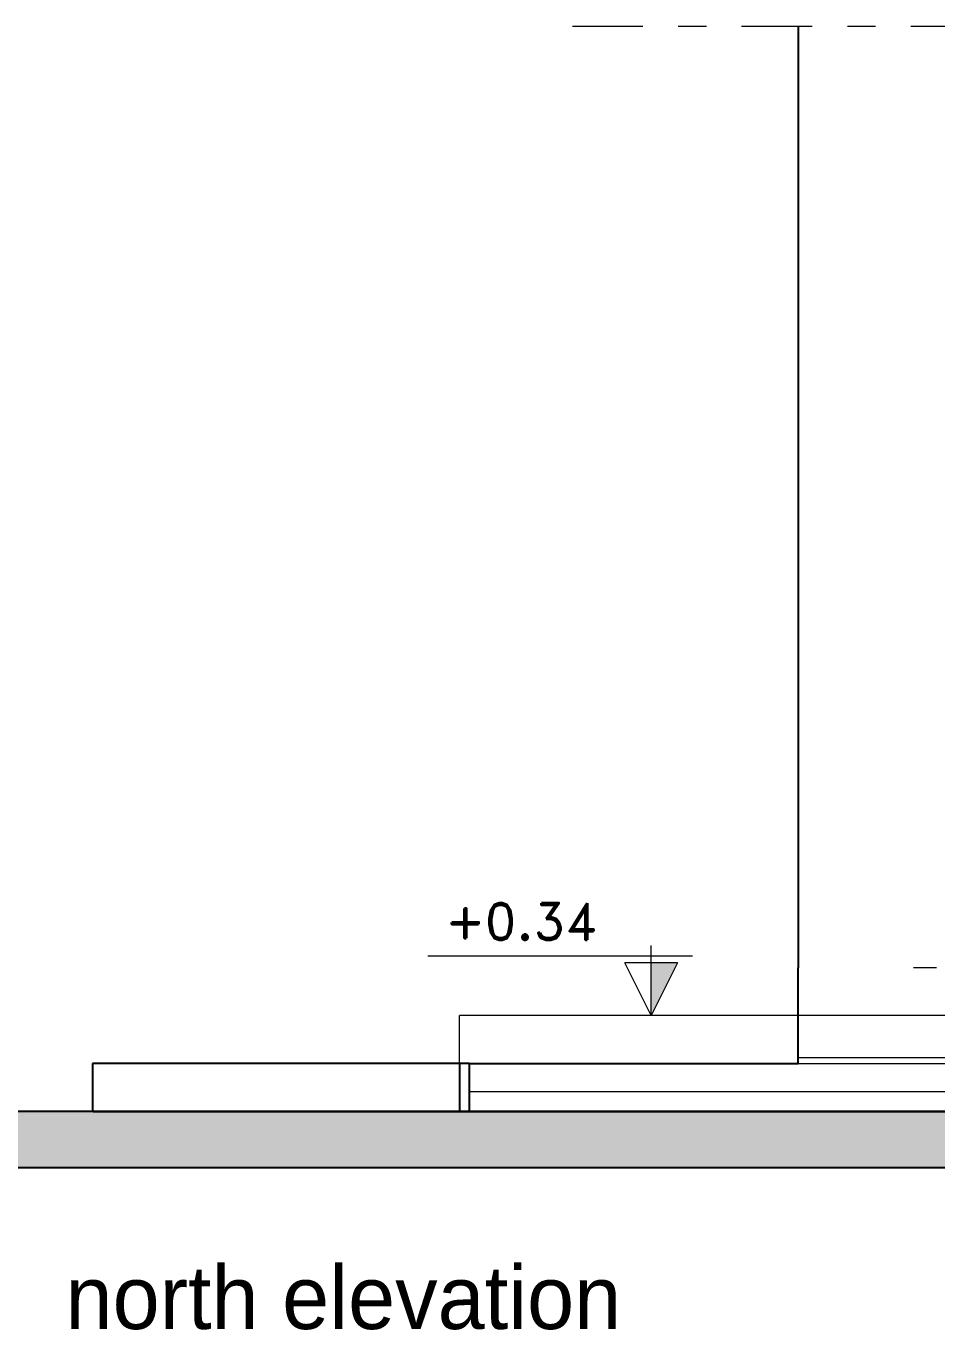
# Model space of a CAD drawing. Header units: metres. Extents: x 294 to 1101, y -498 to -355.
# Drawn here: x 486.057 to 489.287, y -472.245 to -467.62 of the extents above; entities that cross this region are included whole.
import ezdxf

# ---------------------------------------------------------------- set-up
doc = ezdxf.new("R2010")
doc.units = ezdxf.units.M
doc.linetypes.add('DASHDOT2', pattern=[0.5, 0.25, -0.125, 0, -0.125])
for name, color, linetype, lineweight in [('19-JARDINERIA', 80, 'Continuous', 0), ('D', 2, 'Continuous', 13), ('roof', 16, 'DASHDOT2', 18), ('wall', 7, 'Continuous', 25)]:
    doc.layers.add(name, color=color, linetype=linetype, lineweight=lineweight)
doc.layers.add('text', color=3, linetype='Continuous')
doc.styles.add('alalala', font='bgothm.ttf', dxfattribs={"height": 0.2})
doc.styles.add('ROMAND', font='romand.shx', dxfattribs={"height": 0.2})

msp = doc.modelspace()

# ---------------------------------------------------------------- hatches: boundary and pattern name
at = {"layer": 'wall'}
h = msp.add_hatch(color=256, dxfattribs=at)
h.dxf.hatch_style = 1
h.paths.add_polyline_path([(500.0686, -471.47), (500.0517, -471.47), (500.0217, -471.47), (499.9508, -471.47), (499.45, -471.47), (498.4315, -471.47), (498.179, -471.47), (497.2381, -471.47), (497.2332, -471.47), (493.2196, -471.47), (492.7923, -471.47), (492.5041, -471.47), (492.503, -471.47), (492.5019, -471.47), (492.5008, -471.47), (492.4997, -471.47), (492.4986, -471.47), (492.4976, -471.47), (492.4966, -471.47), (492.4956, -471.47), (492.4946, -471.47), (492.4937, -471.47), (492.4928, -471.47), (492.492, -471.47), (492.4912, -471.47), (492.4905, -471.47), (492.4898, -471.47), (492.4892, -471.47), (492.4886, -471.47), (492.4881, -471.47), (492.4877, -471.47), (492.4873, -471.47), (492.487, -471.47), (492.4868, -471.47), (492.4866, -471.47), (492.4865, -471.47), (492.4865, -471.47), (492.3648, -471.47), (492.3328, -471.47), (492.3063, -471.47), (492.3032, -471.47), (492.3, -471.47), (492.0318, -471.47), (489.8948, -471.47), (486.2948, -471.47), (484.7374, -471.47), (484.7374, -471.67), (500.0686, -471.67)])

# ---------------------------------------------------------------- linework, layer by layer
for p, q in [((488.7948, -467.62), (488.7948, -470.96)), ((488.7948, -471.13), (488.7948, -470.96)), ((488.7948, -471.28), (488.7948, -471.13)), ((488.7948, -471.3), (488.7948, -471.28)), ((486.2932, -471.3), (486.2932, -471.47)), ((487.5948, -471.3), (486.2932, -471.3)), ((487.5948, -471.3), (487.5948, -471.47)), ((487.6282, -471.3), (487.5948, -471.3)), ((487.6282, -471.3), (488.7948, -471.3)), ((487.6282, -471.3), (487.6282, -471.4)), ((487.6282, -471.4), (487.6282, -471.47)), ((486.2948, -471.47), (484.7374, -471.47)), ((486.2932, -471.47), (484.7374, -471.47)), ((486.2948, -471.47), (484.7374, -471.47)), ((486.2932, -471.47), (484.7374, -471.47)), ((487.5948, -471.47), (486.2932, -471.47)), ((486.2948, -471.47), (486.5074, -471.47)), ((506.3764, -471.47), (486.2948, -471.47)), ((486.2948, -471.47), (486.5074, -471.47)), ((489.8948, -471.47), (486.2948, -471.47)), ((486.5074, -471.47), (488.4682, -471.47)), ((486.5074, -471.47), (488.4682, -471.47)), ((486.8948, -471.47), (489.8948, -471.47)), ((487.5948, -471.47), (487.6282, -471.47)), ((487.5987, -471.47), (487.599, -471.47)), ((487.599, -471.47), (487.602, -471.47)), ((487.602, -471.47), (487.615, -471.47)), ((487.6031, -471.47), (487.6557, -471.47)), ((487.615, -471.47), (487.6165, -471.47)), ((487.6166, -471.47), (487.6169, -471.47)), ((487.6169, -471.47), (487.6199, -471.47)), ((487.6199, -471.47), (487.6329, -471.47)), ((487.621, -471.47), (487.6736, -471.47)), ((491.1282, -471.47), (487.6282, -471.47)), ((487.6329, -471.47), (487.6344, -471.47)), ((487.636, -471.47), (487.6588, -471.47)), ((487.6539, -471.47), (487.6767, -471.47)), ((487.6588, -471.47), (487.6594, -471.47)), ((487.6594, -471.47), (487.6602, -471.47)), ((487.6602, -471.47), (487.6612, -471.47)), ((487.6612, -471.47), (487.6624, -471.47)), ((487.6624, -471.47), (487.6639, -471.47)), ((487.6639, -471.47), (487.6657, -471.47)), ((487.6657, -471.47), (487.6676, -471.47)), ((487.6676, -471.47), (487.6698, -471.47)), ((487.6697, -471.47), (487.824, -471.47)), ((487.6698, -471.47), (487.6722, -471.47)), ((487.6722, -471.47), (487.6747, -471.47)), ((487.6747, -471.47), (487.6775, -471.47)), ((487.6767, -471.47), (487.6773, -471.47)), ((487.6773, -471.47), (487.6781, -471.47)), ((487.6775, -471.47), (487.6804, -471.47)), ((487.6781, -471.47), (487.6791, -471.47)), ((487.6791, -471.47), (487.6803, -471.47)), ((487.6803, -471.47), (487.6818, -471.47)), ((487.6804, -471.47), (487.6835, -471.47)), ((487.6818, -471.47), (487.6836, -471.47)), ((487.6835, -471.47), (487.6867, -471.47)), ((487.6836, -471.47), (487.6855, -471.47)), ((487.6855, -471.47), (487.6877, -471.47)), ((487.6867, -471.47), (487.6901, -471.47)), ((487.6869, -471.47), (487.6877, -471.47)), ((487.6876, -471.47), (487.8419, -471.47)), ((487.6877, -471.47), (487.6886, -471.47)), ((487.6877, -471.47), (487.6901, -471.47)), ((487.6886, -471.47), (487.6898, -471.47)), ((487.6898, -471.47), (487.691, -471.47)), ((487.6901, -471.47), (487.6936, -471.47)), ((487.6901, -471.47), (487.6926, -471.47)), ((487.691, -471.47), (487.6925, -471.47)), ((487.6925, -471.47), (487.694, -471.47)), ((487.6926, -471.47), (487.6954, -471.47)), ((487.6936, -471.47), (487.6972, -471.47)), ((487.694, -471.47), (487.6957, -471.47)), ((487.6954, -471.47), (487.6983, -471.47)), ((487.6957, -471.47), (487.6976, -471.47)), ((487.6972, -471.47), (487.701, -471.47)), ((487.6976, -471.47), (487.6995, -471.47)), ((487.6983, -471.47), (487.7014, -471.47)), ((487.6995, -471.47), (487.7016, -471.47)), ((487.701, -471.47), (487.7047, -471.47)), ((487.7014, -471.47), (487.7046, -471.47)), ((487.7016, -471.47), (487.7038, -471.47)), ((487.7038, -471.47), (487.706, -471.47)), ((487.7046, -471.47), (487.708, -471.47)), ((487.7047, -471.47), (488.1966, -471.47)), ((487.7048, -471.47), (487.7056, -471.47)), ((487.7056, -471.47), (487.7065, -471.47)), ((487.706, -471.47), (487.7084, -471.47)), ((487.7065, -471.47), (487.7077, -471.47)), ((487.7077, -471.47), (487.7089, -471.47)), ((487.708, -471.47), (487.7115, -471.47)), ((487.7084, -471.47), (487.7108, -471.47)), ((487.7089, -471.47), (487.7104, -471.47)), ((487.7104, -471.47), (487.7119, -471.47)), ((487.7108, -471.47), (487.7134, -471.47)), ((487.7115, -471.47), (487.7151, -471.47)), ((487.7119, -471.47), (487.7136, -471.47)), ((487.7136, -471.47), (487.7155, -471.47)), ((487.7151, -471.47), (487.7189, -471.47)), ((487.7155, -471.47), (487.7174, -471.47)), ((487.7174, -471.47), (487.7195, -471.47)), ((487.7189, -471.47), (487.7226, -471.47)), ((487.7193, -471.47), (487.8789, -471.47)), ((487.7195, -471.47), (487.7217, -471.47)), ((487.7217, -471.47), (487.7239, -471.47)), ((487.7226, -471.47), (488.2145, -471.47)), ((487.7239, -471.47), (487.7263, -471.47)), ((487.7263, -471.47), (487.7287, -471.47)), ((487.7287, -471.47), (487.7313, -471.47)), ((487.7372, -471.47), (487.8968, -471.47)), ((487.7487, -471.47), (487.7491, -471.47)), ((487.7491, -471.47), (487.75, -471.47)), ((487.75, -471.47), (487.7514, -471.47)), ((487.751, -471.47), (487.8661, -471.47)), ((487.7514, -471.47), (487.7532, -471.47)), ((487.7666, -471.47), (487.767, -471.47)), ((487.7667, -471.47), (487.7671, -471.47)), ((487.767, -471.47), (487.7679, -471.47)), ((487.7671, -471.47), (487.7678, -471.47)), ((487.7678, -471.47), (487.769, -471.47)), ((487.7679, -471.47), (487.7693, -471.47)), ((487.7689, -471.47), (487.884, -471.47)), ((487.769, -471.47), (487.7705, -471.47)), ((487.7693, -471.47), (487.7711, -471.47)), ((487.7699, -471.47), (487.7979, -471.47)), ((487.7814, -471.47), (487.9627, -471.47)), ((487.7846, -471.47), (487.785, -471.47)), ((487.7849, -471.47), (487.8102, -471.47)), ((487.785, -471.47), (487.7857, -471.47)), ((487.7857, -471.47), (487.7869, -471.47)), ((487.7869, -471.47), (487.7884, -471.47)), ((487.7878, -471.47), (487.8158, -471.47)), ((487.7993, -471.47), (487.9806, -471.47)), ((487.8028, -471.47), (487.8281, -471.47)), ((487.8102, -471.47), (487.9683, -471.47)), ((487.824, -471.47), (487.8293, -471.47)), ((487.8281, -471.47), (487.9862, -471.47)), ((487.83, -471.47), (487.8358, -471.47)), ((487.8419, -471.47), (487.8472, -471.47)), ((487.8479, -471.47), (487.8537, -471.47)), ((487.8789, -471.47), (487.9005, -471.47)), ((487.8968, -471.47), (487.9185, -471.47)), ((487.9627, -471.47), (488.1402, -471.47)), ((487.9683, -471.47), (488.1432, -471.47)), ((487.9806, -471.47), (488.1581, -471.47)), ((487.9862, -471.47), (488.1611, -471.47)), ((488.0418, -471.47), (488.2238, -471.47)), ((488.0597, -471.47), (488.2417, -471.47)), ((488.1402, -471.47), (488.3364, -471.47)), ((488.1409, -471.47), (488.3371, -471.47)), ((488.1581, -471.47), (488.3543, -471.47)), ((488.1588, -471.47), (488.355, -471.47)), ((488.1962, -471.47), (488.2251, -471.47)), ((488.2141, -471.47), (488.243, -471.47)), ((488.2238, -471.47), (488.2535, -471.47)), ((488.2251, -471.47), (488.2545, -471.47)), ((488.2417, -471.47), (488.2714, -471.47)), ((488.243, -471.47), (488.2724, -471.47)), ((488.2535, -471.47), (488.2836, -471.47)), ((488.2545, -471.47), (488.2841, -471.47)), ((488.2714, -471.47), (488.3015, -471.47)), ((488.2724, -471.47), (488.302, -471.47)), ((488.2836, -471.47), (488.3137, -471.47)), ((488.2841, -471.47), (488.3139, -471.47)), ((488.2982, -471.47), (488.3291, -471.47)), ((488.3015, -471.47), (488.3316, -471.47)), ((488.302, -471.47), (488.3318, -471.47)), ((488.3137, -471.47), (488.344, -471.47)), ((488.3139, -471.47), (488.3437, -471.47)), ((488.3161, -471.47), (488.347, -471.47)), ((488.3274, -471.47), (488.5736, -471.47)), ((488.3276, -471.47), (488.5738, -471.47)), ((488.3291, -471.47), (488.3599, -471.47)), ((488.3311, -471.47), (488.6083, -471.47)), ((488.3312, -471.47), (488.6051, -471.47)), ((488.3316, -471.47), (488.3619, -471.47)), ((488.3318, -471.47), (488.3616, -471.47)), ((488.3321, -471.47), (488.5534, -471.47)), ((488.3322, -471.47), (488.5508, -471.47)), ((488.3437, -471.47), (488.3735, -471.47)), ((488.344, -471.47), (488.3742, -471.47)), ((488.3453, -471.47), (488.5915, -471.47)), ((488.3455, -471.47), (488.5917, -471.47)), ((488.347, -471.47), (488.3778, -471.47)), ((488.349, -471.47), (488.6262, -471.47)), ((488.3491, -471.47), (488.623, -471.47)), ((488.35, -471.47), (488.5713, -471.47)), ((488.3501, -471.47), (488.5687, -471.47)), ((488.3599, -471.47), (488.628, -471.47)), ((488.3616, -471.47), (488.3914, -471.47)), ((488.3619, -471.47), (488.3921, -471.47)), ((488.3735, -471.47), (488.4032, -471.47)), ((488.3742, -471.47), (488.4042, -471.47)), ((488.3778, -471.47), (488.6459, -471.47)), ((488.3914, -471.47), (488.4211, -471.47)), ((488.3921, -471.47), (488.4221, -471.47)), ((488.4032, -471.47), (488.4325, -471.47)), ((488.4042, -471.47), (488.434, -471.47)), ((488.4211, -471.47), (488.4504, -471.47)), ((488.4221, -471.47), (488.4519, -471.47)), ((488.4325, -471.47), (488.4615, -471.47)), ((488.4455, -471.47), (488.9796, -471.47)), ((488.4455, -471.47), (488.9806, -471.47)), ((488.4504, -471.47), (488.4794, -471.47)), ((488.4634, -471.47), (488.9975, -471.47)), ((488.4634, -471.47), (488.9985, -471.47)), ((488.5508, -471.47), (488.8103, -471.47)), ((488.5534, -471.47), (488.7985, -471.47)), ((488.5687, -471.47), (488.8282, -471.47)), ((488.5713, -471.47), (488.8164, -471.47)), ((488.5736, -471.47), (488.8328, -471.47)), ((488.5756, -471.47), (488.8196, -471.47)), ((488.5915, -471.47), (488.8507, -471.47)), ((488.5935, -471.47), (488.8375, -471.47)), ((488.6051, -471.47), (488.7915, -471.47)), ((488.6083, -471.47), (488.8009, -471.47)), ((488.6122, -471.47), (488.8553, -471.47)), ((488.619, -471.47), (488.9452, -471.47)), ((488.623, -471.47), (488.8094, -471.47)), ((488.6262, -471.47), (488.8188, -471.47)), ((488.6301, -471.47), (488.8732, -471.47)), ((488.6369, -471.47), (488.9631, -471.47)), ((488.7915, -471.47), (488.9121, -471.47)), ((488.7948, -471.47), (493.2196, -471.47)), ((488.7948, -471.47), (489.0948, -471.47)), ((488.8009, -471.47), (488.9318, -471.47)), ((488.8094, -471.47), (488.93, -471.47)), ((488.8188, -471.47), (488.9497, -471.47)), ((488.8196, -471.47), (488.9012, -471.47)), ((488.8328, -471.47), (488.9186, -471.47)), ((488.8334, -471.47), (488.9828, -471.47)), ((488.8375, -471.47), (488.9191, -471.47)), ((488.8507, -471.47), (488.9365, -471.47)), ((488.8513, -471.47), (489.0007, -471.47)), ((488.8909, -471.47), (488.8942, -471.47)), ((488.9012, -471.47), (488.9028, -471.47)), ((488.9028, -471.47), (488.904, -471.47)), ((488.904, -471.47), (488.9048, -471.47)), ((488.9048, -471.47), (488.9052, -471.47)), ((488.9088, -471.47), (488.9121, -471.47)), ((488.9186, -471.47), (488.9204, -471.47)), ((488.9191, -471.47), (488.9207, -471.47)), ((488.9204, -471.47), (488.9218, -471.47)), ((488.9207, -471.47), (488.9219, -471.47)), ((488.9218, -471.47), (488.9227, -471.47)), ((488.9219, -471.47), (488.9227, -471.47)), ((488.9227, -471.47), (488.9232, -471.47)), ((488.9227, -471.47), (488.9231, -471.47)), ((488.9244, -471.47), (488.9436, -471.47)), ((488.9365, -471.47), (488.9383, -471.47)), ((488.9383, -471.47), (488.9397, -471.47)), ((488.9397, -471.47), (488.9406, -471.47)), ((488.9406, -471.47), (488.9411, -471.47)), ((488.9423, -471.47), (488.9615, -471.47)), ((488.9452, -471.47), (488.9477, -471.47)), ((488.9477, -471.47), (488.9501, -471.47)), ((488.9501, -471.47), (488.9525, -471.47)), ((488.9525, -471.47), (488.9548, -471.47)), ((488.9534, -471.47), (488.9572, -471.47)), ((488.9548, -471.47), (488.957, -471.47)), ((488.957, -471.47), (488.959, -471.47)), ((488.9572, -471.47), (488.9609, -471.47)), ((488.959, -471.47), (488.961, -471.47)), ((488.9609, -471.47), (488.9645, -471.47)), ((488.961, -471.47), (488.9628, -471.47)), ((488.9628, -471.47), (488.9646, -471.47)), ((488.9631, -471.47), (488.9656, -471.47)), ((488.9645, -471.47), (488.968, -471.47)), ((488.9646, -471.47), (488.9661, -471.47)), ((488.9656, -471.47), (488.968, -471.47)), ((488.9661, -471.47), (488.9676, -471.47)), ((488.9676, -471.47), (488.9688, -471.47)), ((488.968, -471.47), (488.9714, -471.47)), ((488.968, -471.47), (488.9704, -471.47)), ((488.9688, -471.47), (488.97, -471.47)), ((488.97, -471.47), (488.9709, -471.47)), ((488.9704, -471.47), (488.9727, -471.47)), ((488.9709, -471.47), (488.9718, -471.47)), ((488.9713, -471.47), (488.9751, -471.47)), ((488.9714, -471.47), (488.9746, -471.47)), ((488.9718, -471.47), (489.0215, -471.47)), ((488.9727, -471.47), (488.9749, -471.47)), ((488.9746, -471.47), (488.9777, -471.47)), ((488.9749, -471.47), (488.9769, -471.47)), ((488.9751, -471.47), (488.9788, -471.47)), ((488.9769, -471.47), (488.9789, -471.47)), ((488.9777, -471.47), (488.9806, -471.47)), ((488.9788, -471.47), (488.9824, -471.47)), ((488.9789, -471.47), (488.9807, -471.47)), ((488.9806, -471.47), (489.0428, -471.47)), ((488.9806, -471.47), (488.9834, -471.47)), ((488.9807, -471.47), (488.9825, -471.47)), ((488.9824, -471.47), (488.9859, -471.47)), ((488.9825, -471.47), (488.984, -471.47)), ((488.9828, -471.47), (488.9882, -471.47)), ((488.9834, -471.47), (488.986, -471.47)), ((488.984, -471.47), (488.9855, -471.47)), ((488.9855, -471.47), (488.9867, -471.47)), ((488.9859, -471.47), (488.9893, -471.47)), ((488.986, -471.47), (488.9883, -471.47)), ((488.9867, -471.47), (488.9879, -471.47)), ((488.9879, -471.47), (488.9888, -471.47)), ((488.9883, -471.47), (488.9905, -471.47)), ((488.9886, -471.47), (488.9938, -471.47)), ((488.9888, -471.47), (488.9897, -471.47)), ((488.9893, -471.47), (488.9925, -471.47)), ((488.9897, -471.47), (489.0394, -471.47)), ((488.9905, -471.47), (488.9924, -471.47)), ((488.9924, -471.47), (488.9942, -471.47)), ((488.9925, -471.47), (488.9956, -471.47)), ((488.9942, -471.47), (488.9957, -471.47)), ((488.9948, -471.47), (489.0188, -471.47)), ((488.9948, -471.47), (490.8758, -471.47)), ((488.9948, -471.47), (489.0948, -471.47)), ((488.9956, -471.47), (488.9985, -471.47)), ((488.9957, -471.47), (488.9969, -471.47)), ((488.9969, -471.47), (488.998, -471.47)), ((488.998, -471.47), (488.9987, -471.47)), ((488.9984, -471.47), (489.2802, -471.47)), ((488.9985, -471.47), (489.0607, -471.47)), ((488.9985, -471.47), (489.0013, -471.47)), ((488.9987, -471.47), (488.9993, -471.47)), ((489.0007, -471.47), (489.0061, -471.47)), ((489.0011, -471.47), (489.2829, -471.47)), ((489.0013, -471.47), (489.0039, -471.47)), ((489.0037, -471.47), (489.0218, -471.47)), ((489.0039, -471.47), (489.0062, -471.47)), ((489.0062, -471.47), (489.0084, -471.47)), ((489.0065, -471.47), (489.0117, -471.47)), ((489.0084, -471.47), (489.0103, -471.47)), ((489.0103, -471.47), (489.0121, -471.47)), ((489.0121, -471.47), (489.0136, -471.47)), ((489.0136, -471.47), (489.0148, -471.47)), ((489.0148, -471.47), (489.0159, -471.47)), ((489.0159, -471.47), (489.0166, -471.47)), ((489.0166, -471.47), (489.0172, -471.47)), ((489.0188, -471.47), (489.0348, -471.47)), ((489.0216, -471.47), (489.0397, -471.47)), ((489.0223, -471.47), (489.208, -471.47)), ((489.0223, -471.47), (489.1627, -471.47)), ((489.0348, -471.47), (489.08, -471.47)), ((489.0428, -471.47), (489.0653, -471.47)), ((489.0452, -471.47), (489.0573, -471.47)), ((489.0607, -471.47), (489.0832, -471.47)), ((489.0631, -471.47), (489.0752, -471.47)), ((489.0687, -471.47), (489.0719, -471.47)), ((489.0719, -471.47), (489.0724, -471.47)), ((489.08, -471.47), (489.1251, -471.47)), ((489.0866, -471.47), (489.0898, -471.47)), ((489.0897, -471.47), (490.2013, -471.47)), ((489.0898, -471.47), (489.0903, -471.47)), ((489.0914, -471.47), (489.0916, -471.47)), ((489.0916, -471.47), (489.0922, -471.47)), ((489.0922, -471.47), (489.0933, -471.47)), ((489.0933, -471.47), (489.0948, -471.47)), ((489.0948, -471.47), (489.0967, -471.47)), ((489.0948, -471.47), (489.5948, -471.47)), ((489.0948, -471.47), (489.1948, -471.47)), ((489.0967, -471.47), (489.099, -471.47)), ((489.099, -471.47), (489.1017, -471.47)), ((489.1017, -471.47), (489.1048, -471.47)), ((489.1048, -471.47), (489.1082, -471.47)), ((489.1082, -471.47), (489.112, -471.47)), ((489.112, -471.47), (489.1162, -471.47)), ((489.1162, -471.47), (489.1206, -471.47)), ((489.1206, -471.47), (489.1254, -471.47)), ((489.1251, -471.47), (489.1698, -471.47)), ((489.1254, -471.47), (489.1305, -471.47)), ((489.1305, -471.47), (489.1358, -471.47)), ((489.1358, -471.47), (489.1414, -471.47)), ((489.1414, -471.47), (489.1471, -471.47)), ((489.1471, -471.47), (489.1531, -471.47)), ((489.1531, -471.47), (489.1592, -471.47)), ((489.1592, -471.47), (489.1655, -471.47)), ((489.1627, -471.47), (489.4883, -471.47)), ((489.1627, -471.47), (489.4883, -471.47)), ((489.1655, -471.47), (489.1718, -471.47)), ((489.1698, -471.47), (489.2139, -471.47)), ((489.1718, -471.47), (489.1783, -471.47)), ((489.1783, -471.47), (489.1848, -471.47)), ((489.1848, -471.47), (489.1914, -471.47)), ((489.1914, -471.47), (489.394, -471.47)), ((489.2139, -471.47), (489.2573, -471.47)), ((489.2573, -471.47), (489.2999, -471.47)), ((508.3267, -471.67), (484.7374, -471.67))]:
    msp.add_line(p, q)
at = {"layer": '19-JARDINERIA', "color": 251}
for p, q in [((487.5948, -471.3), (487.5948, -471.13)), ((488.7948, -471.13), (487.5948, -471.13)), ((491.5923, -471.13), (488.7948, -471.13)), ((491.5923, -471.28), (488.7948, -471.28)), ((488.7948, -471.3), (491.0948, -471.3)), ((491.0948, -471.4), (487.6282, -471.4))]:
    msp.add_line(p, q, dxfattribs=at)
at = {"layer": 'D'}
for p, q in [((488.4203, -470.9188), (487.4816, -470.9188)), ((488.4203, -470.9188), (487.4816, -470.9188)), ((488.274, -471.13), (488.274, -470.8813)), ((488.274, -471.13), (488.274, -470.8813)), ((488.3679, -470.9423), (488.1802, -470.9423)), ((488.274, -471.13), (488.1802, -470.9423)), ((488.3679, -470.9423), (488.1802, -470.9423)), ((488.274, -471.13), (488.1802, -470.9423)), ((488.3679, -470.9423), (488.274, -471.13)), ((488.3679, -470.9423), (488.274, -471.13))]:
    msp.add_line(p, q, dxfattribs=at)
msp.add_solid([(488.3679, -470.9423), (488.274, -470.9423), (488.274, -471.13)], dxfattribs=at)
msp.add_solid([(488.3679, -470.9423), (488.274, -470.9423), (488.274, -471.13)], dxfattribs=at)
at = {"layer": 'roof'}
for p, q in [((487.9948, -467.62), (504.6764, -467.62)), ((504.2864, -470.96), (489.2048, -470.96))]:
    msp.add_line(p, q, dxfattribs=at)

# ---------------------------------------------------------------- texts
at = {"layer": 'D', "style": 'ROMAND'}
msp.add_text('+0.34', height=0.13003, dxfattribs=at).set_placement((487.5453, -470.861))
at = {"layer": 'text', "style": 'alalala'}
msp.add_text('north elevation', height=0.224679, dxfattribs=at).set_placement((486.1971, -472.2415))

doc.saveas('drawing.dxf')
